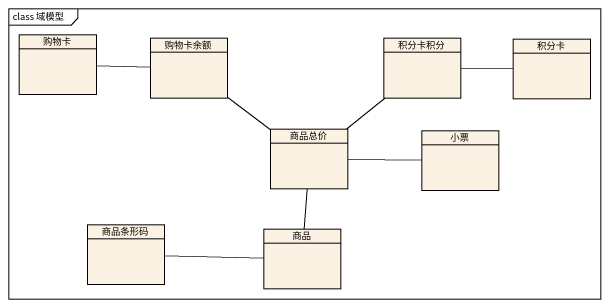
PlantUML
@startuml
mainframe class 域模型
hide circle
hide empty members
class 购物卡
class 购物卡余额
class 积分卡积分
class 积分卡
class 商品总价
class 小票
class 商品条形码
class 商品
购物卡 -right- 购物卡余额
购物卡余额 -- 商品总价
积分卡积分 -right- 积分卡
积分卡积分 -- 商品总价
商品总价 -right- 小票
商品总价 -- 商品
商品 -left- 商品条形码
@enduml
